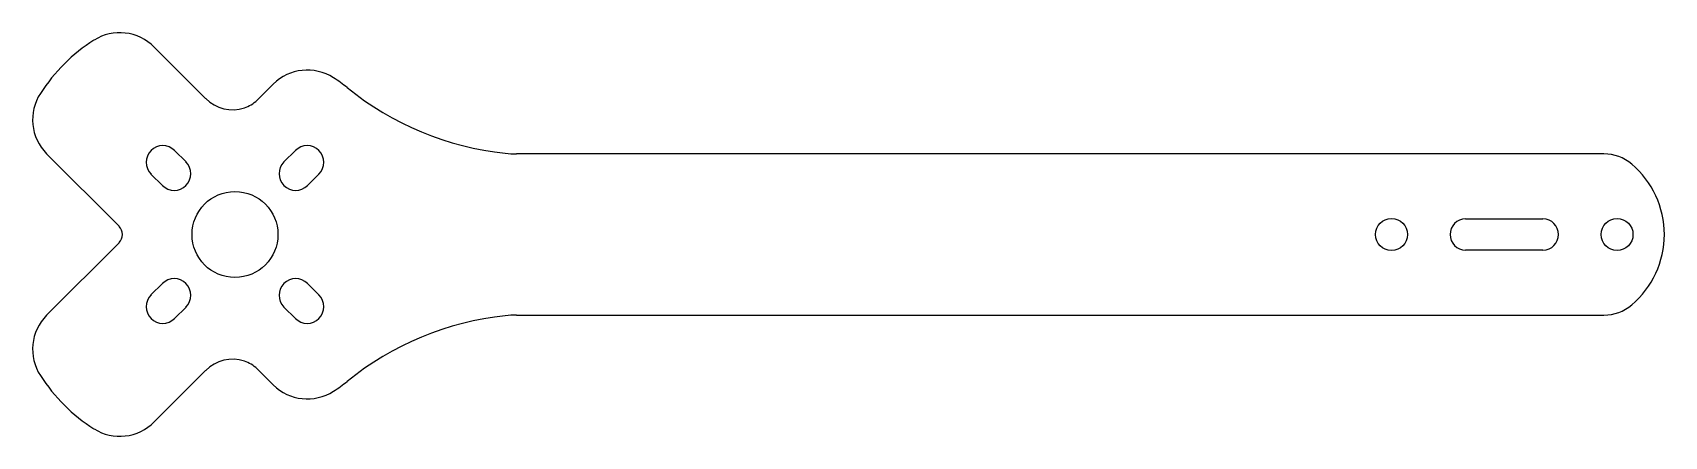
# Model space of a CAD drawing. Extents: x -147 to 4, y -19 to 19.
import ezdxf

# ---------------------------------------------------------------- set-up
doc = ezdxf.new("R2010")
doc.units = 0
doc.header["$MEASUREMENT"] = 0
doc.layers.get('0').update_dxf_attribs({"linetype": 'CONTINUOUS'})

msp = doc.modelspace()

# ---------------------------------------------------------------- linework, layer by layer
for p, q in [((-131.39, 12.65), (-136.19, 17.44)), ((-125.1, 13.99), (-126.6, 12.51)), ((-134.28, 7.81), (-133.22, 6.75)), ((-124.1, 6.75), (-123.04, 7.81)), ((-146.2, 7.51), (-139.44, 0.76)), ((-1.22, 7.5), (-102.44, 7.5)), ((-135.42, 4.56), (-136.48, 5.62)), ((-120.85, 5.62), (-121.91, 4.56)), ((-14.1, 1.45), (-6.9, 1.45)), ((-139.44, -0.76), (-146.2, -7.51)), ((-6.9, -1.45), (-14.1, -1.45)), ((-136.48, -5.62), (-135.42, -4.56)), ((-121.91, -4.56), (-120.85, -5.62)), ((-133.22, -6.75), (-134.28, -7.81)), ((-123.04, -7.81), (-124.1, -6.75)), ((-102.44, -7.5), (-1.22, -7.5)), ((-136.19, -17.44), (-131.39, -12.65)), ((-126.6, -12.51), (-125.1, -13.99))]:
    msp.add_line(p, q)
for centre, radius in [((-128.66, 0), 4), ((-21, 0), 1.48), ((0, 0), 1.48)]:
    msp.add_circle(centre, radius)
for centre, radius, start, end in [((-139.39, 14.28), 4.5, 44.5812, 122.1395), ((-132.9, 4.19), 16.5, 122.5848, 147.1902), ((-121.93, 10.8), 4.5, 57.2883, 134.783), ((-128.41, 0.7), 16.5, 51.8062, 57.2883), ((-100.53, 35.45), 28.05, 230.9304, 263.9281), ((-143, 10.68), 4.5, 146.9273, 224.6852), ((-128.88, 15.16), 3.55, 225.0334, 288.006), ((-128.71, 14.64), 3, 288.006, 314.783), ((-135.38, 6.72), 1.55, 45, 225), ((-121.94, 6.72), 1.55, 315, 135), ((-134.32, 5.66), 1.55, 225, 45), ((-123.01, 5.66), 1.55, 135, 315), ((-102.44, 17.5), 10, 263.9281, 270), ((-1.22, 3.5), 4, 49.6574, 90), ((-4.19, 0), 8.59, 310.3426, 49.6574), ((-140.2, 0), 1.07, 314.9804, 45.0196), ((-14.1, 0), 1.45, 90, 270), ((-6.9, 0), 1.45, 270, 90), ((-134.32, -5.66), 1.55, 315, 135), ((-123.01, -5.66), 1.55, 45, 225), ((-135.38, -6.72), 1.55, 135, 315), ((-121.94, -6.72), 1.55, 225, 45), ((-143, -10.68), 4.5, 135.3148, 213.0727), ((-100.53, -35.45), 28.05, 96.0719, 129.0696), ((-102.44, -17.5), 10, 90, 96.0719), ((-1.22, -3.5), 4, 270, 310.3426), ((-128.88, -15.16), 3.55, 71.994, 134.9666), ((-128.71, -14.64), 3, 45.217, 71.994), ((-132.9, -4.19), 16.5, 212.8098, 237.4152), ((-121.93, -10.8), 4.5, 225.217, 302.7117), ((-128.41, -0.7), 16.5, 302.7117, 308.1938), ((-139.39, -14.28), 4.5, 237.8605, 315.4188)]:
    msp.add_arc(centre, radius, start, end)

doc.saveas('drawing.dxf')
